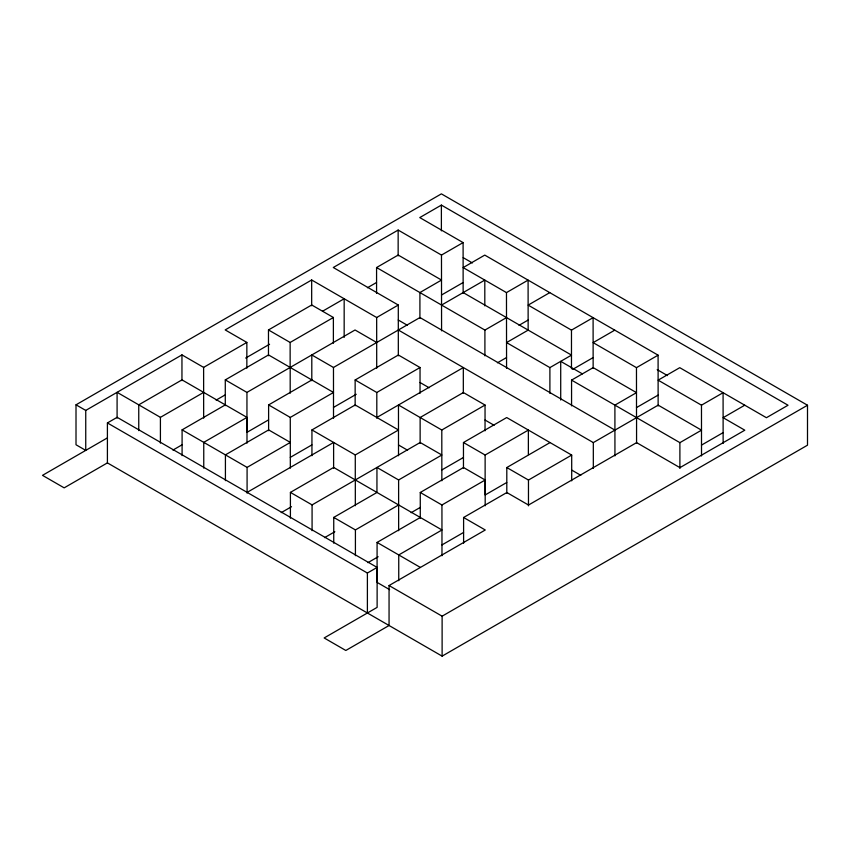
<?xml version="1.0" encoding="UTF-8"?>
<svg xmlns="http://www.w3.org/2000/svg" width="850" height="850" viewBox="0 0 850 850"><rect width="100%" height="100%" fill="white"/><g stroke="black" fill="none" stroke-linecap="round" stroke-linejoin="round"><path stroke-width="1.27" d="M203.66 418.158L203.617 367.391L181.953 354.886L85.744 410.422L85.744 450.383L76.011 444.763L76.011 404.812L441.384 193.864L807.5 405.237L807.5 445.188L442.117 656.136L107.408 462.889L64.164 487.858L42.5 475.352L107.015 438.101M376.709 368.284L376.667 317.517L311.674 279.99L225.186 329.917L246.851 342.422L246.851 368.209M441.575 330.841L441.479 255.074L398.151 230.063L333.285 267.506L398.289 305.033L398.331 355.799M701.516 455.951L701.473 405.184L658.134 380.163L679.756 367.678L766.424 417.711L788.035 405.237L441.384 205.094L419.772 217.579L463.101 242.59L463.144 293.367M107.408 462.889L107.408 422.939L117.141 417.318L377.124 567.418L377.124 607.378L324.158 637.957L345.822 650.473L389.056 625.504L389.056 585.544L485.265 529.996L463.601 517.491L463.601 543.267M203.617 367.391L246.851 342.422M268.473 355.725L268.473 329.949L311.716 304.98L333.381 317.486L333.381 343.262M376.571 293.314L376.571 267.538L398.193 255.053L441.522 280.064L419.911 292.549L419.911 318.325M322.543 311.238L344.165 298.754L344.165 337.418M245.671 358.052L269.567 344.25M367.423 287.757L376.529 282.498M117.088 418.104L117.088 392.328L160.416 417.35L203.66 392.381M225.282 405.673L225.282 379.897L268.526 354.939L333.519 392.456L290.275 417.424L268.611 404.919L268.611 430.695M268.473 329.949L290.137 342.454L333.381 317.486M441.479 255.074L463.101 242.59M216.134 400.116L225.239 394.868M182.091 455.632L182.091 429.856L225.324 404.887M225.282 379.897L246.946 392.402L355.045 329.991L376.709 342.507M376.667 317.517L398.289 305.033M172.943 450.075L182.038 444.816M441.479 295.035L463.101 282.551M246.989 443.179L246.989 417.392L203.756 442.361L203.756 468.138M268.611 404.919L311.854 379.95M311.801 380.736L311.801 354.96L333.476 367.466L419.953 317.539L614.943 430.121M441.575 305.054L484.808 280.096L484.808 305.873M268.568 419.879L246.946 432.363L246.946 392.402M355.141 405.758L355.141 379.982L398.374 355.013L420.038 367.519L420.038 393.306M658.134 405.939L658.091 355.172L484.766 255.106L463.144 267.591L506.473 292.602L528.094 280.118L528.148 329.598M333.476 407.426L356.235 394.283M182.091 429.856L247.084 467.383L290.328 442.414L268.653 429.909L225.42 454.867L225.42 480.654M311.939 429.93L355.183 404.972L398.512 429.983L355.279 454.952L311.939 429.93L311.939 455.717M355.141 379.982L376.805 392.487L420.038 367.519M376.571 267.538L484.904 330.076L506.526 317.592M549.759 292.634L528.148 305.108L571.476 330.129L593.098 317.645L593.141 368.411M290.275 457.385L311.897 444.901M518.989 325.337L528.094 320.078M247.127 492.373L333.614 442.446L333.614 468.223M376.848 417.478L463.324 367.551L463.324 393.327M528.19 330.098L506.568 342.582L549.897 367.604L571.519 355.119L463.186 292.581M497.42 362.801L506.526 357.553M290.413 518.171L290.413 492.394L333.657 467.436L441.979 529.975L398.746 554.944L398.746 580.72M281.265 512.614L291.507 506.706M290.413 492.394L312.078 504.9L420.176 442.499L441.851 455.005L398.608 479.963L376.943 467.457L376.943 491.948M398.512 455.759L398.469 404.993L441.798 430.015L485.042 405.046L485.042 430.822M614.763 330.151L593.141 342.635L636.469 367.657L636.512 417.138M572.613 369.431L593.098 357.606M333.742 543.192L333.742 517.416L376.986 492.447M463.462 468.297L463.462 442.521L506.706 417.552L571.699 455.079L571.699 480.866M571.561 405.886L571.561 380.109L593.183 367.625L636.512 392.647L614.901 405.131L614.943 455.897M324.594 537.636L334.836 531.728M441.798 469.965L463.42 457.491M333.742 517.416L355.417 529.922L398.65 504.953M420.272 518.256L420.272 492.479L463.516 467.511L485.18 480.016L485.18 505.803M463.462 442.521L485.127 455.026L528.371 430.068L528.371 454.559M636.469 367.657L658.091 355.172M411.124 512.699L420.229 507.439M389.619 589.634L377.081 582.388L377.081 542.428L420.314 517.469M420.272 492.479L441.936 504.985L485.18 480.016M506.802 493.319L506.802 467.543L550.035 442.574M367.933 562.657L378.176 556.739M506.749 482.502L485.127 494.987L485.127 455.026M636.469 407.607L658.091 395.133M107.408 422.939L367.391 573.038L377.124 567.418M463.601 517.491L506.844 492.533L528.509 505.038L636.607 442.627L679.936 467.649L744.802 430.196L723.138 417.69L744.749 405.206M506.802 467.543L528.466 480.048L571.699 455.079M398.331 330.023L593.321 442.595L658.187 405.152L701.516 430.174L679.894 442.648L571.561 380.109M441.936 544.946L463.558 532.461M701.473 405.184L723.084 392.7L723.138 443.466M701.473 445.134L723.084 432.65M389.056 585.544L442.117 616.186L807.5 405.237M463.197 257.646L472.377 262.947M657.188 369.644L667.516 375.604M582.378 373.873L560.713 361.356L560.713 400.031M398.236 320.004L407.362 325.263M485.042 405.046L463.377 392.541L420.134 417.499L420.134 443.286M419.996 382.489L429.123 387.759M484.999 420.017L494.116 425.276M571.657 470.05L580.784 475.32M398.469 444.954L407.596 450.224M246.989 417.392L181.996 379.876L138.752 404.834L138.752 430.61M377.081 542.428L420.41 567.449M76.011 404.812L85.744 410.422M679.894 442.648L679.894 468.435M636.565 417.637L636.565 443.413M593.321 442.595L593.321 468.382M571.476 330.129L571.476 368.794M549.897 367.604L549.897 393.38M528.466 480.048L528.466 505.824M506.473 292.602L506.568 368.358M484.904 330.076L484.904 355.853M442.117 616.186L442.117 656.136M441.936 504.985L441.979 555.751M441.798 430.015L441.851 480.781M441.384 205.094L441.384 230.871M398.608 479.963L398.65 530.74M398.151 230.063L398.151 255.839M376.805 392.487L376.805 418.264M367.391 573.038L367.391 612.999M355.417 529.922L355.417 555.698M355.279 454.952L355.279 479.442M355.321 479.942L355.321 505.718M333.476 367.466L333.519 418.243M312.078 504.9L312.078 530.687M311.674 279.99L311.674 305.766M290.19 367.444L290.19 393.221M290.275 417.424L290.328 468.191M290.137 342.454L290.137 368.231M247.084 467.383L247.084 493.159M181.953 354.886L181.953 380.662M160.416 417.35L160.416 443.126"/></g></svg>
